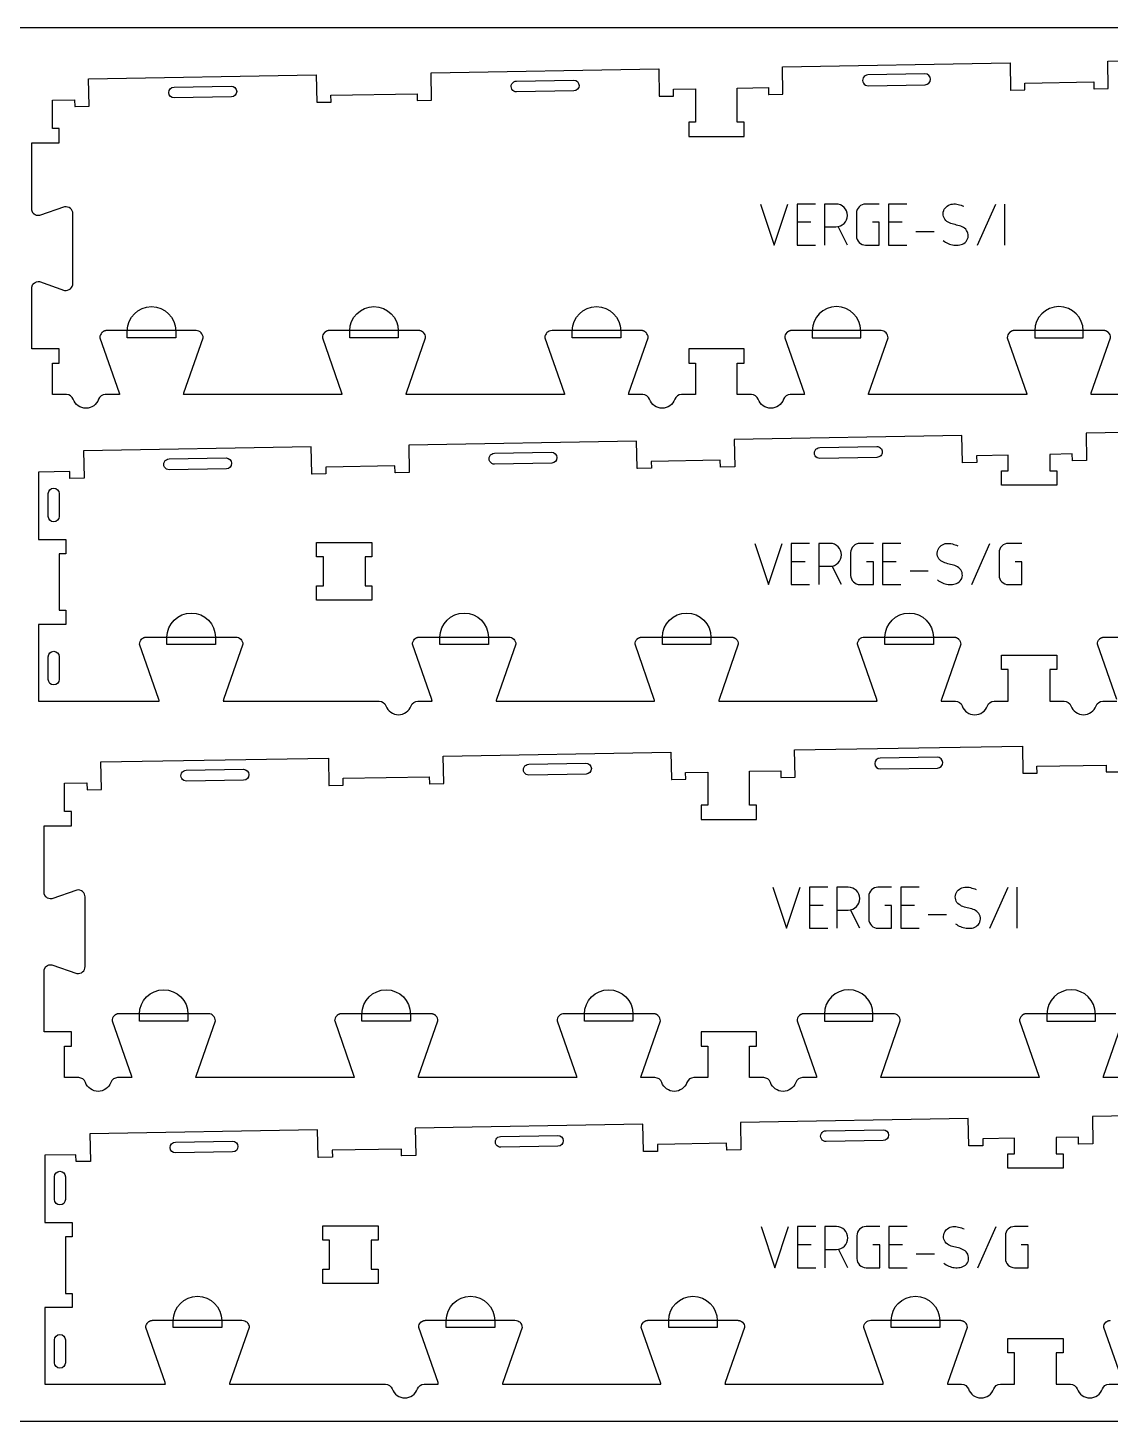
# Model space of a CAD drawing. Extents: x 0 to 4485, y 0 to 14364.
# Drawn here: x 1317 to 2265, y 7999 to 9219 of the extents above; entities that cross this region are included whole.
import ezdxf

# ---------------------------------------------------------------- set-up
doc = ezdxf.new("R2010")
doc.units = 0
for name, color, linetype in [('0_SHEET_SPRUCEPLY_2440X122', 1, 'CONTINUOUS'), ('1_ANYTOOL_1MMDEEP_LABELS_S', 2, 'CONTINUOUS'), ('3_ANYTOOL_CUTTHROUGH_INSID', 4, 'CONTINUOUS'), ('4_ANYTOOL_CUTTHROUGH_OUTSI', 5, 'CONTINUOUS'), ('5_ANYTOOL_HALF_MILL_9MM_IN', 3, 'CONTINUOUS')]:
    doc.layers.add(name, color=color, linetype=linetype)

msp = doc.modelspace()

# ---------------------------------------------------------------- linework, layer by layer
at = {"layer": '0_SHEET_SPRUCEPLY_2440X122'}
msp.add_lwpolyline([(371.7, 9218.9), (371.7, 7998.9), (2811.7, 7998.9), (2811.7, 9218.9)], close=True, dxfattribs=at)
at = {"layer": '1_ANYTOOL_1MMDEEP_LABELS_S', "color": 2}
for points in [[(1959.2, 9064.7), (1971.2, 9028.7), (1983.2, 9064.7)], [(2007.2, 9064.7), (1991.2, 9064.7), (1991.2, 9028.7), (2007.2, 9028.7)], [(2087.2, 9064.7), (2071.2, 9064.7), (2071.2, 9028.7), (2087.2, 9028.7)], [(2149.2, 9028.7), (2165.2, 9064.7)], [(2173.2, 9028.7), (2173.2, 9064.7)], [(2003.2, 9048.7), (1991.2, 9048.7)], [(2035.2, 9028.7), (2027.2, 9044.9)], [(2083.2, 9048.7), (2071.2, 9048.7)], [(2095.2, 9040.7), (2111.2, 9040.7)], [(1954.1, 8767.5), (1966.1, 8731.5), (1978.1, 8767.5)], [(2002.1, 8767.5), (1986.1, 8767.5), (1986.1, 8731.5), (2002.1, 8731.5)], [(2082.1, 8767.5), (2066.1, 8767.5), (2066.1, 8731.5), (2082.1, 8731.5)], [(2144.1, 8731.5), (2160.1, 8767.5)], [(1998.1, 8751.5), (1986.1, 8751.5)], [(2030.1, 8731.5), (2022, 8747.7)], [(2078.1, 8751.5), (2066.1, 8751.5)], [(2090.1, 8743.5), (2106.1, 8743.5)], [(1970, 8466.5), (1982, 8430.5), (1994, 8466.5)], [(2018, 8466.5), (2002, 8466.5), (2002, 8430.5), (2018, 8430.5)], [(2098, 8466.5), (2082, 8466.5), (2082, 8430.5), (2098, 8430.5)], [(2160, 8430.5), (2176, 8466.5)], [(2184, 8430.5), (2184, 8466.5)], [(2014, 8450.5), (2002, 8450.5)], [(2046, 8430.5), (2037.9, 8446.7)], [(2094, 8450.5), (2082, 8450.5)], [(2106, 8442.5), (2122, 8442.5)], [(1959.6, 8169.3), (1971.6, 8133.3), (1983.6, 8169.3)], [(2007.6, 8169.3), (1991.6, 8169.3), (1991.6, 8133.3), (2007.6, 8133.3)], [(2087.6, 8169.3), (2071.6, 8169.3), (2071.6, 8133.3), (2087.6, 8133.3)], [(2149.6, 8133.3), (2165.6, 8169.3)], [(2003.6, 8153.3), (1991.6, 8153.3)], [(2083.6, 8153.3), (2071.6, 8153.3)], [(2035.6, 8133.3), (2027.5, 8149.4)], [(2095.6, 8145.3), (2111.6, 8145.3)]]:
    msp.add_lwpolyline(points, dxfattribs=at)
for points in [[(2015.2, 9044.7), (2025.2, 9044.7, 1), (2025.2, 9064.7), (2015.2, 9064.7), (2015.2, 9028.7)], [(2063.2, 9064.7), (2051.2, 9064.7, 0.414214), (2043.2, 9056.7), (2043.2, 9036.7, 0.414214), (2051.2, 9028.7), (2063.2, 9028.7), (2063.2, 9048.7), (2057.2, 9048.7)], [(2119.2, 9032.7, 0.136555), (2128.5, 9028.8, 0.071716), (2133.7, 9028.9, 0.133522), (2138.3, 9031, 0.344001), (2140.3, 9040.5, 0.153745), (2136.9, 9044.2, 0.071568), (2132.1, 9046, -0.00912), (2127, 9047.3, -0.090615), (2122.4, 9049.5, -0.340346), (2119.6, 9058.9, -0.284273), (2127.3, 9064.7, -0.092596), (2132.3, 9064.3, -0.017533), (2137.2, 9062.7)], [(2010.1, 8747.5), (2020.1, 8747.5, 1), (2020.1, 8767.5), (2010.1, 8767.5), (2010.1, 8731.5)], [(2058.1, 8767.5), (2046.1, 8767.5, 0.414214), (2038.1, 8759.5), (2038.1, 8739.5, 0.414214), (2046.1, 8731.5), (2058.1, 8731.5), (2058.1, 8751.5), (2052.1, 8751.5)], [(2114.1, 8735.5, 0.136555), (2123.4, 8731.6, 0.071716), (2128.5, 8731.7, 0.133522), (2133.1, 8733.8, 0.344001), (2135.2, 8743.2, 0.153745), (2131.7, 8746.9, 0.071568), (2127, 8748.8, -0.00912), (2121.8, 8750.1, -0.090615), (2117.2, 8752.2, -0.340346), (2114.4, 8761.6, -0.284273), (2122.1, 8767.5, -0.092596), (2127.2, 8767, -0.017533), (2132.1, 8765.5)], [(2188.1, 8767.5), (2176.1, 8767.5, 0.414214), (2168.1, 8759.5), (2168.1, 8739.5, 0.414214), (2176.1, 8731.5), (2188.1, 8731.5), (2188.1, 8751.5), (2182.1, 8751.5)], [(2026, 8446.5), (2036, 8446.5, 1), (2036, 8466.5), (2026, 8466.5), (2026, 8430.5)], [(2074, 8466.5), (2062, 8466.5, 0.414214), (2054, 8458.5), (2054, 8438.5, 0.414214), (2062, 8430.5), (2074, 8430.5), (2074, 8450.5), (2068, 8450.5)], [(2130, 8434.5, 0.136555), (2139.3, 8430.6, 0.071716), (2144.4, 8430.7, 0.133522), (2149, 8432.8, 0.344001), (2151.1, 8442.3, 0.153745), (2147.6, 8446, 0.071568), (2142.9, 8447.8, -0.00912), (2137.7, 8449.1, -0.090615), (2133.1, 8451.3, -0.340346), (2130.3, 8460.6, -0.284273), (2138, 8466.5, -0.092596), (2143.1, 8466.1, -0.017533), (2148, 8464.5)], [(2015.6, 8149.3), (2025.6, 8149.3, 1), (2025.6, 8169.3), (2015.6, 8169.3), (2015.6, 8133.3)], [(2063.6, 8169.3), (2051.6, 8169.3, 0.414214), (2043.6, 8161.3), (2043.6, 8141.3, 0.414214), (2051.6, 8133.3), (2063.6, 8133.3), (2063.6, 8153.3), (2057.6, 8153.3)], [(2119.6, 8137.3, 0.136555), (2128.9, 8133.4, 0.071716), (2134, 8133.5, 0.133522), (2138.6, 8135.6, 0.344001), (2140.7, 8145, 0.153745), (2137.2, 8148.7, 0.071568), (2132.5, 8150.6, -0.00912), (2127.3, 8151.9, -0.090615), (2122.8, 8154, -0.340346), (2120, 8163.4, -0.284273), (2127.7, 8169.3, -0.092596), (2132.7, 8168.8, -0.017533), (2137.6, 8167.3)], [(2193.6, 8169.3), (2181.6, 8169.3, 0.414214), (2173.6, 8161.3), (2173.6, 8141.3, 0.414214), (2181.6, 8133.3), (2193.6, 8133.3), (2193.6, 8153.3), (2187.6, 8153.3)]]:
    msp.add_lwpolyline(points, format="xyb", dxfattribs=at)
at = {"layer": '3_ANYTOOL_CUTTHROUGH_INSID'}
for points in [[(2053.2, 9177.7, 1), (2053.4, 9168.2), (2103.3, 9169.1, 1), (2103.2, 9178.6)], [(1445.4, 9167.1), (1495.4, 9167.9, -1), (1495.6, 9158.4), (1445.6, 9157.6, -1)], [(1745.4, 9172.3), (1795.4, 9173.2, -1), (1795.5, 9163.7), (1745.5, 9162.8, -1)], [(1726, 8846.4), (1776, 8847.3, -1), (1776.2, 8837.8), (1726.2, 8836.9, -1)], [(2011, 8851.4), (2061, 8852.3, -0.414214), (2065.8, 8847.6, -0.414214), (2061.1, 8842.8), (2011.1, 8841.9, -1)], [(1441, 8841.5), (1491, 8842.3, -1), (1491.2, 8832.8), (1441.2, 8832, -1)], [(1335.2, 8791.2), (1335.2, 8811.2, -1), (1344.7, 8811.2), (1344.7, 8791.2, -1)], [(1335.2, 8668.3, -1), (1344.7, 8668.3), (1344.7, 8648.3, -1), (1335.2, 8648.3)], [(2063.9, 8579.5, 1), (2064.1, 8570), (2114.1, 8570.8, 1), (2113.9, 8580.3)], [(1456.1, 8568.9), (1506.1, 8569.7, -1), (1506.3, 8560.2), (1456.3, 8559.4, -1)], [(1756.1, 8574.1), (1806.1, 8575, -1), (1806.3, 8565.5), (1756.3, 8564.6, -1)], [(1731.5, 8248.2), (1781.5, 8249.1, -1), (1781.7, 8239.6), (1731.7, 8238.7, -1)], [(2016.5, 8253.2), (2066.5, 8254.1, -1), (2066.6, 8244.6), (2016.6, 8243.7, -1)], [(1446.6, 8243.2), (1496.6, 8244.1, -1), (1496.7, 8234.6), (1446.7, 8233.8, -1)], [(1340.7, 8193), (1340.7, 8213, -1), (1350.2, 8213), (1350.2, 8193, -1)], [(1340.7, 8070, -1), (1350.2, 8070), (1350.2, 8050, -1), (1340.7, 8050)]]:
    msp.add_lwpolyline(points, format="xyb", close=True, dxfattribs=at)
for points in [[(1576.2, 8755.8), (1570.2, 8755.8), (1570.2, 8768.3), (1618.7, 8768.3), (1618.7, 8755.8), (1612.7, 8755.8), (1612.7, 8730.3), (1618.7, 8730.3), (1618.7, 8717.8), (1570.2, 8717.8), (1570.2, 8730.3), (1576.2, 8730.3)], [(1581.7, 8157.5), (1575.7, 8157.5), (1575.7, 8170), (1624.2, 8170), (1624.2, 8157.5), (1618.2, 8157.5), (1618.2, 8132), (1624.2, 8132), (1624.2, 8119.5), (1575.7, 8119.5), (1575.7, 8132), (1581.7, 8132)]]:
    msp.add_lwpolyline(points, close=True, dxfattribs=at)
at = {"layer": '4_ANYTOOL_CUTTHROUGH_OUTSI'}
for points in [[(2265.8, 8947.6, 0.198912), (2264, 8952.1), (2263.9, 8952.2), (2263.8, 8952.3), (2263.6, 8952.4), (2263.5, 8952.5), (2263.4, 8952.6), (2263.3, 8952.7), (2263.2, 8952.7), (2263, 8952.8), (2262.9, 8952.9), (2262.8, 8953), (2262.6, 8953.1), (2262.5, 8953.2), (2262.4, 8953.2), (2262.2, 8953.3), (2262.1, 8953.4), (2262, 8953.4), (2261.8, 8953.5), (2261.7, 8953.5), (2261.5, 8953.6), (2261.4, 8953.6), (2261.2, 8953.7), (2261.1, 8953.7), (2260.9, 8953.7), (2260.8, 8953.8), (2260.6, 8953.8), (2260.5, 8953.8), (2260.3, 8953.8), (2260.2, 8953.9), (2260, 8953.9), (2259.9, 8953.9), (2259.7, 8953.9), (2259.6, 8953.9), (2181.6, 8953.9), (2181.4, 8953.9), (2181.3, 8953.9), (2181.1, 8953.9), (2181, 8953.9), (2180.8, 8953.8), (2180.7, 8953.8), (2180.5, 8953.8), (2180.4, 8953.8), (2180.2, 8953.7), (2180.1, 8953.7), (2179.9, 8953.7), (2179.8, 8953.6), (2179.6, 8953.6), (2179.5, 8953.5), (2179.3, 8953.5), (2179.2, 8953.4), (2179, 8953.4), (2178.9, 8953.3), (2178.7, 8953.2), (2178.6, 8953.2), (2178.5, 8953.1), (2178.3, 8953), (2178.2, 8952.9), (2178.1, 8952.8), (2177.9, 8952.7), (2177.8, 8952.7), (2177.7, 8952.6), (2177.6, 8952.5), (2177.5, 8952.4), (2177.4, 8952.3), (2177.2, 8952.2), (2177.1, 8952.1, 0.198912), (2175.3, 8947.6), (2175.3, 8947.6), (2175.3, 8947.6), (2192.2, 8899.3), (2192.2, 8899.3, -0.061485), (2192.5, 8897.9), (2053.8, 8897.9, -0.061485), (2054, 8899.3), (2070.9, 8947.6), (2070.9, 8947.6), (2070.9, 8947.6), (2070.9, 8947.6, 0.414214), (2064.7, 8953.9), (1986.7, 8953.9), (1986.5, 8953.9), (1986.4, 8953.9), (1986.2, 8953.9), (1986.1, 8953.9), (1985.9, 8953.8), (1985.8, 8953.8), (1985.6, 8953.8), (1985.5, 8953.8), (1985.3, 8953.7), (1985.2, 8953.7), (1985, 8953.7), (1984.9, 8953.6), (1984.7, 8953.6), (1984.6, 8953.5), (1984.4, 8953.5), (1984.3, 8953.4), (1984.1, 8953.4), (1984, 8953.3), (1983.8, 8953.2), (1983.7, 8953.2), (1983.6, 8953.1), (1983.4, 8953), (1983.3, 8952.9), (1983.2, 8952.8), (1983, 8952.7), (1982.9, 8952.7), (1982.8, 8952.6), (1982.7, 8952.5), (1982.6, 8952.4), (1982.5, 8952.3), (1982.3, 8952.2), (1982.2, 8952.1, 0.198912), (1980.4, 8947.6), (1980.4, 8947.6), (1980.4, 8947.6), (1997.3, 8899.3), (1997.3, 8899.3, -0.061485), (1997.6, 8897.9), (1985.2, 8897.9, 0.317837), (1979.3, 8893.7, -0.317837), (1968.2, 8885.9, -0.317837), (1957.1, 8893.7, 0.317837), (1951.2, 8897.9), (1938.8, 8897.9), (1938.8, 8925.4), (1944.8, 8925.4), (1944.8, 8925.6), (1944.8, 8937.6), (1944.8, 8937.9), (1896.3, 8937.9), (1896.3, 8937.6), (1896.3, 8925.6), (1896.3, 8925.4), (1902.3, 8925.4), (1902.3, 8897.9), (1889.9, 8897.9), (1889.9, 8897.9, 0.317837), (1884, 8893.7, -0.707107), (1861.9, 8893.7, 0.317837), (1856, 8897.9), (1843.6, 8897.9, -0.061485), (1843.8, 8899.3), (1860.7, 8947.6), (1860.7, 8947.6), (1860.7, 8947.6), (1860.7, 8947.6, 0.198912), (1858.9, 8952.1), (1858.8, 8952.2), (1858.7, 8952.3), (1858.5, 8952.4), (1858.4, 8952.5), (1858.3, 8952.6), (1858.2, 8952.7), (1858.1, 8952.7), (1857.9, 8952.8), (1857.8, 8952.9), (1857.7, 8953), (1857.5, 8953.1), (1857.4, 8953.2), (1857.3, 8953.2), (1857.1, 8953.3), (1857, 8953.4), (1856.9, 8953.4), (1856.7, 8953.5), (1856.6, 8953.5), (1856.4, 8953.6), (1856.3, 8953.6), (1856.1, 8953.7), (1856, 8953.7), (1855.8, 8953.7), (1855.7, 8953.8), (1855.5, 8953.8), (1855.4, 8953.8), (1855.2, 8953.8), (1855.1, 8953.9), (1854.9, 8953.9), (1854.8, 8953.9), (1854.6, 8953.9), (1854.5, 8953.9), (1776.5, 8953.9, 0.414214), (1770.2, 8947.6), (1770.2, 8947.6), (1770.2, 8947.6), (1787.1, 8899.3), (1787.1, 8899.3, -0.061485), (1787.4, 8897.9), (1648.7, 8897.9, -0.061485), (1648.9, 8899.3), (1665.8, 8947.6), (1665.8, 8947.6), (1665.8, 8947.6), (1665.8, 8947.6, 0.198912), (1664, 8952.1), (1663.9, 8952.2), (1663.8, 8952.3), (1663.6, 8952.4), (1663.5, 8952.5), (1663.4, 8952.6), (1663.3, 8952.7), (1663.2, 8952.7), (1663, 8952.8), (1662.9, 8952.9), (1662.8, 8953), (1662.6, 8953.1), (1662.5, 8953.2), (1662.4, 8953.2), (1662.2, 8953.3), (1662.1, 8953.4), (1662, 8953.4), (1661.8, 8953.5), (1661.7, 8953.5), (1661.5, 8953.6), (1661.4, 8953.6), (1661.2, 8953.7), (1661.1, 8953.7), (1660.9, 8953.7), (1660.8, 8953.8), (1660.6, 8953.8), (1660.5, 8953.8), (1660.3, 8953.8), (1660.2, 8953.9), (1660, 8953.9), (1659.9, 8953.9), (1659.7, 8953.9), (1659.6, 8953.9), (1581.6, 8953.9), (1581.4, 8953.9), (1581.3, 8953.9), (1581.1, 8953.9), (1581, 8953.9), (1580.8, 8953.8), (1580.7, 8953.8), (1580.5, 8953.8), (1580.4, 8953.8), (1580.2, 8953.7), (1580.1, 8953.7), (1579.9, 8953.7), (1579.8, 8953.6), (1579.6, 8953.6), (1579.5, 8953.5), (1579.3, 8953.5), (1579.2, 8953.4), (1579, 8953.4), (1578.9, 8953.3), (1578.7, 8953.2), (1578.6, 8953.2), (1578.5, 8953.1), (1578.3, 8953), (1578.2, 8952.9), (1578.1, 8952.8), (1577.9, 8952.7), (1577.8, 8952.7), (1577.7, 8952.6), (1577.6, 8952.5), (1577.5, 8952.4), (1577.4, 8952.3), (1577.2, 8952.2), (1577.1, 8952.1, 0.198912), (1575.3, 8947.6), (1575.3, 8947.6), (1575.3, 8947.6), (1592.2, 8899.3), (1592.2, 8899.3, -0.061485), (1592.5, 8897.9), (1453.8, 8897.9, -0.061485), (1454, 8899.3), (1470.9, 8947.6), (1470.9, 8947.6), (1470.9, 8947.6), (1470.9, 8947.6, 0.414214), (1464.7, 8953.9), (1386.7, 8953.9), (1386.5, 8953.9), (1386.4, 8953.9), (1386.2, 8953.9), (1386.1, 8953.9), (1385.9, 8953.8), (1385.8, 8953.8), (1385.6, 8953.8), (1385.5, 8953.8), (1385.3, 8953.7), (1385.2, 8953.7), (1385, 8953.7), (1384.9, 8953.6), (1384.7, 8953.6), (1384.6, 8953.5), (1384.4, 8953.5), (1384.3, 8953.4), (1384.1, 8953.4), (1384, 8953.3), (1383.8, 8953.2), (1383.7, 8953.2), (1383.6, 8953.1), (1383.4, 8953), (1383.3, 8952.9), (1383.2, 8952.8), (1383, 8952.7), (1382.9, 8952.7), (1382.8, 8952.6), (1382.7, 8952.5), (1382.6, 8952.4), (1382.5, 8952.3), (1382.3, 8952.2), (1382.2, 8952.1, 0.198912), (1380.4, 8947.6), (1380.4, 8947.6), (1380.4, 8947.6), (1397.3, 8899.3), (1397.3, 8899.3, -0.061485), (1397.6, 8897.9), (1385.2, 8897.9, 0.317837), (1379.3, 8893.7, -0.707107), (1357.1, 8893.7, 0.317837), (1351.2, 8897.9), (1338.8, 8897.9), (1338.8, 8925.4), (1344.8, 8925.4), (1344.8, 8925.6), (1344.8, 8937.6), (1344.8, 8937.9), (1320.8, 8937.9), (1320.8, 8991.1), (1320.8, 8991.1), (1320.8, 8991.2), (1320.8, 8991.4), (1320.8, 8991.5), (1320.8, 8991.7), (1320.9, 8991.8), (1320.9, 8992), (1320.9, 8992.1), (1320.9, 8992.3), (1321, 8992.4), (1321, 8992.6), (1321.1, 8992.7), (1321.1, 8992.9), (1321.2, 8993), (1321.2, 8993.2), (1321.3, 8993.3), (1321.3, 8993.5), (1321.4, 8993.6), (1321.5, 8993.8), (1321.6, 8993.9), (1321.6, 8994), (1321.7, 8994.2), (1321.8, 8994.3), (1321.9, 8994.4), (1322, 8994.6), (1322.1, 8994.7), (1322.2, 8994.8), (1322.3, 8994.9), (1322.4, 8995), (1322.5, 8995.1), (1322.6, 8995.2), (1322.7, 8995.3), (1322.8, 8995.4, -0.219504), (1327.5, 8996.7), (1349.5, 8989.1), (1349.5, 8989.1), (1349.5, 8989.1), (1349.5, 8989.1, 0.220464), (1354.6, 8990.5, 0.220464), (1356.8, 8995.2), (1356.8, 9056.1, 0.220464), (1354.6, 9060.8, 0.220464), (1349.5, 9062.2), (1349.5, 9062.2), (1349.5, 9062.2), (1327.5, 9054.6), (1327.5, 9054.6, -0.219504), (1322.8, 9055.8), (1322.7, 9055.9), (1322.6, 9056), (1322.5, 9056.1), (1322.4, 9056.3), (1322.3, 9056.4), (1322.2, 9056.5), (1322.1, 9056.6), (1322, 9056.7), (1321.9, 9056.9), (1321.8, 9057), (1321.7, 9057.1), (1321.6, 9057.3), (1321.6, 9057.4), (1321.5, 9057.5), (1321.4, 9057.7), (1321.3, 9057.8), (1321.3, 9058), (1321.2, 9058.1), (1321.2, 9058.2), (1321.1, 9058.4), (1321.1, 9058.5), (1321, 9058.7), (1321, 9058.9), (1320.9, 9059), (1320.9, 9059.2), (1320.9, 9059.3), (1320.9, 9059.5), (1320.8, 9059.6), (1320.8, 9059.8), (1320.8, 9059.9), (1320.8, 9060.1), (1320.8, 9060.2), (1320.8, 9118.4), (1344.8, 9118.4), (1344.8, 9118.6), (1344.8, 9130.6), (1344.8, 9130.9), (1338.8, 9130.9), (1338.8, 9155.7), (1358.3, 9156), (1358.5, 9150), (1358.7, 9150.1), (1370.7, 9150.3), (1370.9, 9150.3), (1370.9, 9150.5), (1370.5, 9174.3), (1570, 9177.7), (1570.4, 9153.7), (1570.7, 9153.8), (1582.7, 9154), (1582.9, 9154), (1582.9, 9154.2), (1582.8, 9160), (1658.3, 9161.3), (1658.4, 9155.5), (1658.4, 9155.3), (1670.7, 9155.5), (1670.9, 9155.5), (1670.9, 9155.8), (1670.5, 9179.5), (1870, 9183), (1870.4, 9159.2), (1870.4, 9159), (1882.6, 9159.2), (1882.9, 9159.2), (1882.9, 9159.5), (1882.8, 9165.2), (1902.3, 9165.5), (1902.3, 9136.4), (1896.3, 9136.4), (1896.3, 9123.9), (1944.8, 9123.9), (1944.8, 9136.4), (1938.8, 9136.4), (1938.8, 9166.2), (1966.1, 9166.7), (1966.1, 9166.7), (1966.2, 9160.9), (1966.2, 9160.7), (1966.5, 9160.7), (1978.5, 9160.9), (1978.7, 9160.9), (1978.7, 9161.1), (1978.3, 9184.9), (2177.8, 9188.4), (2178.2, 9164.6), (2178.2, 9164.4), (2178.4, 9164.4), (2190.4, 9164.6), (2190.7, 9164.6), (2190.7, 9164.8), (2190.6, 9170.6), (2251.1, 9171.6), (2251.2, 9165.6), (2251.4, 9165.6), (2263.4, 9165.8), (2263.7, 9165.8), (2263.7, 9166.1), (2263.3, 9189.8), (2462.7, 9193.3)], [(2387.4, 8897.9), (2248.7, 8897.9, -0.061485), (2248.9, 8899.3), (2265.8, 8947.6)], [(2443.8, 8867.5), (2244.4, 8864), (2244.8, 8840.2), (2244.8, 8840), (2244.5, 8840), (2232.5, 8839.8), (2232.3, 8839.8), (2232.3, 8840), (2232.2, 8845.8), (2212.7, 8845.4), (2212.7, 8831.1), (2218.7, 8831.1), (2218.7, 8830.8), (2218.7, 8818.8), (2218.7, 8818.6), (2170.2, 8818.6), (2170.2, 8818.8), (2170.2, 8830.8), (2170.2, 8831.1), (2176.2, 8831.1), (2176.2, 8844.8), (2148.4, 8844.3), (2148.5, 8838.3), (2148.2, 8838.3), (2136.2, 8838.1), (2136, 8838.1), (2136, 8838.3), (2135.5, 8862.1), (1936.1, 8858.6), (1936.5, 8834.6), (1924.2, 8834.4), (1924, 8834.4), (1923.9, 8840.4), (1863.4, 8839.3), (1863.5, 8833.3), (1863.3, 8833.3), (1851.3, 8833.1), (1851, 8833.1), (1851, 8833.4), (1850.6, 8857.1), (1651.1, 8853.6), (1651.5, 8829.9), (1651.5, 8829.6), (1651.3, 8829.6), (1639.3, 8829.4), (1639, 8829.4), (1639, 8829.7), (1638.9, 8835.4), (1578.4, 8834.4), (1578.5, 8828.4), (1578.3, 8828.3), (1566.3, 8828.1), (1566, 8828.1), (1566, 8828.4), (1565.6, 8852.1), (1366.2, 8848.7), (1366.6, 8824.9), (1366.6, 8824.7), (1354.1, 8824.4), (1354, 8830.4), (1326.7, 8830), (1326.7, 8771), (1350.7, 8771), (1350.7, 8758.7), (1350.7, 8758.5), (1344.7, 8758.5), (1344.7, 8709), (1350.7, 8709), (1350.7, 8696.5), (1326.7, 8696.5), (1326.7, 8629.5), (1432.3, 8629.5), (1432.3, 8629.5, 0.061485), (1432.1, 8630.9), (1415.2, 8679.2), (1415.2, 8679.2), (1415.2, 8679.3), (1415.2, 8679.3, -0.198912), (1417, 8683.7), (1417.1, 8683.8), (1417.2, 8683.9), (1417.3, 8684), (1417.4, 8684.1), (1417.6, 8684.2), (1417.7, 8684.3), (1417.8, 8684.4), (1417.9, 8684.4), (1418.1, 8684.5), (1418.2, 8684.6), (1418.3, 8684.7), (1418.5, 8684.8), (1418.6, 8684.8), (1418.7, 8684.9), (1418.9, 8685), (1419, 8685), (1419.2, 8685.1), (1419.3, 8685.1), (1419.5, 8685.2), (1419.6, 8685.2), (1419.8, 8685.3), (1419.9, 8685.3), (1420.1, 8685.4), (1420.2, 8685.4), (1420.4, 8685.4), (1420.5, 8685.4), (1420.7, 8685.5), (1420.8, 8685.5), (1421, 8685.5), (1421.1, 8685.5), (1421.3, 8685.5), (1421.4, 8685.5), (1499.4, 8685.5, -0.414214), (1505.7, 8679.3), (1505.7, 8679.2), (1505.6, 8679.2), (1488.8, 8630.9), (1488.8, 8630.9, 0.061485), (1488.5, 8629.5), (1625.1, 8629.5, -0.317837), (1631, 8625.3, 0.317837), (1642, 8617.5, 0.317837), (1653.1, 8625.3, -0.317837), (1659, 8629.5), (1671.4, 8629.5, 0.061485), (1671.2, 8630.9), (1654.3, 8679.2), (1654.3, 8679.2), (1654.3, 8679.3), (1654.3, 8679.3, -0.198912), (1656.1, 8683.7), (1656.2, 8683.8), (1656.3, 8683.9), (1656.4, 8684), (1656.5, 8684.1), (1656.7, 8684.2), (1656.8, 8684.3), (1656.9, 8684.4), (1657, 8684.4), (1657.2, 8684.5), (1657.3, 8684.6), (1657.4, 8684.7), (1657.6, 8684.8), (1657.7, 8684.8), (1657.8, 8684.9), (1658, 8685), (1658.1, 8685), (1658.3, 8685.1), (1658.4, 8685.1), (1658.6, 8685.2), (1658.7, 8685.2), (1658.9, 8685.3), (1659, 8685.3), (1659.2, 8685.4), (1659.3, 8685.4), (1659.5, 8685.4), (1659.6, 8685.4), (1659.8, 8685.5), (1659.9, 8685.5), (1660.1, 8685.5), (1660.2, 8685.5), (1660.4, 8685.5), (1660.5, 8685.5), (1738.5, 8685.5, -0.414214), (1744.8, 8679.3), (1744.8, 8679.2), (1744.7, 8679.2), (1727.9, 8630.9), (1727.9, 8630.9, 0.061485), (1727.6, 8629.5), (1866.3, 8629.5, 0.061485), (1866.1, 8630.9), (1849.2, 8679.2), (1849.2, 8679.2), (1849.2, 8679.3), (1849.2, 8679.3, -0.198912), (1851, 8683.7), (1851.1, 8683.8), (1851.2, 8683.9), (1851.3, 8684), (1851.4, 8684.1), (1851.6, 8684.2), (1851.7, 8684.3), (1851.8, 8684.4), (1851.9, 8684.4), (1852.1, 8684.5), (1852.2, 8684.6), (1852.3, 8684.7), (1852.5, 8684.8), (1852.6, 8684.8), (1852.7, 8684.9), (1852.9, 8685), (1853, 8685), (1853.2, 8685.1), (1853.3, 8685.1), (1853.5, 8685.2), (1853.6, 8685.2), (1853.8, 8685.3), (1853.9, 8685.3), (1854.1, 8685.4), (1854.2, 8685.4), (1854.4, 8685.4), (1854.5, 8685.4), (1854.7, 8685.5), (1854.8, 8685.5), (1855, 8685.5), (1855.1, 8685.5), (1855.3, 8685.5), (1855.4, 8685.5), (1933.4, 8685.5), (1933.6, 8685.5), (1933.7, 8685.5), (1933.9, 8685.5), (1934, 8685.5), (1934.2, 8685.5), (1934.3, 8685.4), (1934.5, 8685.4), (1934.6, 8685.4), (1934.8, 8685.4), (1934.9, 8685.3), (1935.1, 8685.3), (1935.2, 8685.2), (1935.4, 8685.2), (1935.5, 8685.1), (1935.7, 8685.1), (1935.8, 8685), (1935.9, 8685), (1936.1, 8684.9), (1936.2, 8684.8), (1936.4, 8684.8), (1936.5, 8684.7), (1936.6, 8684.6), (1936.8, 8684.5), (1936.9, 8684.4), (1937, 8684.4), (1937.1, 8684.3), (1937.3, 8684.2), (1937.4, 8684.1), (1937.5, 8684), (1937.6, 8683.9), (1937.7, 8683.8), (1937.8, 8683.7, -0.198912), (1939.7, 8679.3), (1939.7, 8679.2), (1939.6, 8679.2), (1922.8, 8630.9), (1922.8, 8630.9, 0.061485), (1922.5, 8629.5), (2061.2, 8629.5, 0.061485), (2061, 8630.9), (2044.1, 8679.2), (2044.1, 8679.2), (2044.1, 8679.3), (2044.1, 8679.3, -0.414214), (2050.3, 8685.5), (2128.3, 8685.5), (2128.5, 8685.5), (2128.6, 8685.5), (2128.8, 8685.5), (2128.9, 8685.5), (2129.1, 8685.5), (2129.2, 8685.4), (2129.4, 8685.4), (2129.5, 8685.4), (2129.7, 8685.4), (2129.8, 8685.3), (2130, 8685.3), (2130.1, 8685.2), (2130.3, 8685.2), (2130.4, 8685.1), (2130.6, 8685.1), (2130.7, 8685), (2130.8, 8685), (2131, 8684.9), (2131.1, 8684.8), (2131.3, 8684.8), (2131.4, 8684.7), (2131.5, 8684.6), (2131.7, 8684.5), (2131.8, 8684.4), (2131.9, 8684.4), (2132, 8684.3), (2132.2, 8684.2), (2132.3, 8684.1), (2132.4, 8684), (2132.5, 8683.9), (2132.6, 8683.8), (2132.7, 8683.7, -0.198912), (2134.6, 8679.3), (2134.6, 8679.2), (2134.5, 8679.2), (2117.7, 8630.9), (2117.7, 8630.9, 0.061485), (2117.4, 8629.5), (2129.8, 8629.5, -0.317837), (2135.7, 8625.3, 0.707107), (2157.9, 8625.3, -0.317837), (2163.8, 8629.5), (2176.2, 8629.5), (2176.2, 8657), (2170.2, 8657), (2170.2, 8669.5), (2218.7, 8669.5), (2218.7, 8669.3), (2218.7, 8657.3), (2218.7, 8657), (2212.7, 8657), (2212.7, 8629.5), (2225.1, 8629.5), (2225.1, 8629.5, -0.317837), (2231, 8625.3, 0.707107), (2253.1, 8625.3, -0.317837), (2259, 8629.5), (2271.4, 8629.5, 0.061485)], [(2271.2, 8630.9), (2254.3, 8679.2), (2254.3, 8679.2), (2254.3, 8679.3), (2254.3, 8679.3, -0.198912), (2256.1, 8683.7), (2256.2, 8683.8), (2256.3, 8683.9), (2256.4, 8684), (2256.5, 8684.1), (2256.7, 8684.2), (2256.8, 8684.3), (2256.9, 8684.4), (2257, 8684.4), (2257.2, 8684.5), (2257.3, 8684.6), (2257.4, 8684.7), (2257.6, 8684.8), (2257.7, 8684.8), (2257.8, 8684.9), (2258, 8685), (2258.1, 8685), (2258.3, 8685.1), (2258.4, 8685.1), (2258.6, 8685.2), (2258.7, 8685.2), (2258.9, 8685.3), (2259, 8685.3), (2259.2, 8685.4), (2259.3, 8685.4), (2259.5, 8685.4), (2259.6, 8685.4), (2259.8, 8685.5), (2259.9, 8685.5), (2260.1, 8685.5), (2260.2, 8685.5), (2260.4, 8685.5), (2260.5, 8685.5), (2338.5, 8685.5, -0.414214)], [(2270.3, 8355.7), (2192.3, 8355.7), (2192.1, 8355.7), (2192, 8355.7), (2191.8, 8355.7), (2191.7, 8355.7), (2191.5, 8355.6), (2191.4, 8355.6), (2191.2, 8355.6), (2191.1, 8355.6), (2190.9, 8355.5), (2190.8, 8355.5), (2190.6, 8355.5), (2190.5, 8355.4), (2190.3, 8355.4), (2190.2, 8355.3), (2190, 8355.3), (2189.9, 8355.2), (2189.8, 8355.1), (2189.6, 8355.1), (2189.5, 8355), (2189.3, 8354.9), (2189.2, 8354.9), (2189.1, 8354.8), (2188.9, 8354.7), (2188.8, 8354.6), (2188.7, 8354.5), (2188.6, 8354.4), (2188.4, 8354.4), (2188.3, 8354.3), (2188.2, 8354.2), (2188.1, 8354.1), (2188, 8354), (2187.9, 8353.9, 0.198912), (2186, 8349.4), (2186, 8349.4), (2186.1, 8349.4), (2203, 8301.1), (2203, 8301.1, -0.061485), (2203.2, 8299.7), (2064.5, 8299.7, -0.061485), (2064.7, 8301.1), (2081.6, 8349.4), (2081.6, 8349.4), (2081.6, 8349.4), (2081.6, 8349.4, 0.414214), (2075.4, 8355.7), (1997.4, 8355.7), (1997.2, 8355.7), (1997.1, 8355.7), (1996.9, 8355.7), (1996.8, 8355.7), (1996.6, 8355.6), (1996.5, 8355.6), (1996.3, 8355.6), (1996.2, 8355.6), (1996, 8355.5), (1995.9, 8355.5), (1995.7, 8355.5), (1995.6, 8355.4), (1995.4, 8355.4), (1995.3, 8355.3), (1995.1, 8355.3), (1995, 8355.2), (1994.9, 8355.1), (1994.7, 8355.1), (1994.6, 8355), (1994.4, 8354.9), (1994.3, 8354.9), (1994.2, 8354.8), (1994, 8354.7), (1993.9, 8354.6), (1993.8, 8354.5), (1993.7, 8354.4), (1993.5, 8354.4), (1993.4, 8354.3), (1993.3, 8354.2), (1993.2, 8354.1), (1993.1, 8354), (1993, 8353.9, 0.198912), (1991.1, 8349.4), (1991.1, 8349.4), (1991.2, 8349.4), (2008.1, 8301.1), (2008.1, 8301.1, -0.061485), (2008.3, 8299.7), (1995.9, 8299.7, 0.317837), (1990, 8295.5, -0.317837), (1978.9, 8287.7, -0.317837), (1967.8, 8295.5, 0.317837), (1961.9, 8299.7), (1949.5, 8299.7), (1949.5, 8327.2), (1955.5, 8327.2), (1955.5, 8327.4), (1955.5, 8339.4), (1955.5, 8339.7), (1907, 8339.7), (1907, 8339.4), (1907, 8327.4), (1907, 8327.2), (1913, 8327.2), (1913, 8299.7), (1900.6, 8299.7), (1900.6, 8299.7, 0.317837), (1894.7, 8295.5, -0.707107), (1872.6, 8295.5, 0.317837), (1866.7, 8299.7), (1854.3, 8299.7, -0.061485), (1854.5, 8301.1), (1871.4, 8349.4), (1871.4, 8349.4), (1871.4, 8349.4), (1871.4, 8349.4, 0.198912), (1869.6, 8353.9), (1869.5, 8354), (1869.4, 8354.1), (1869.3, 8354.2), (1869.2, 8354.3), (1869, 8354.4), (1868.9, 8354.4), (1868.8, 8354.5), (1868.7, 8354.6), (1868.5, 8354.7), (1868.4, 8354.8), (1868.3, 8354.9), (1868.1, 8354.9), (1868, 8355), (1867.9, 8355.1), (1867.7, 8355.1), (1867.6, 8355.2), (1867.4, 8355.3), (1867.3, 8355.3), (1867.1, 8355.4), (1867, 8355.4), (1866.8, 8355.5), (1866.7, 8355.5), (1866.5, 8355.5), (1866.4, 8355.6), (1866.2, 8355.6), (1866.1, 8355.6), (1865.9, 8355.6), (1865.8, 8355.7), (1865.6, 8355.7), (1865.5, 8355.7), (1865.3, 8355.7), (1865.2, 8355.7), (1787.2, 8355.7, 0.414214), (1780.9, 8349.4), (1780.9, 8349.4), (1781, 8349.4), (1797.9, 8301.1), (1797.9, 8301.1, -0.061485), (1798.1, 8299.7), (1659.4, 8299.7, -0.061485), (1659.6, 8301.1), (1676.5, 8349.4), (1676.5, 8349.4), (1676.5, 8349.4), (1676.5, 8349.4, 0.198912), (1674.7, 8353.9), (1674.6, 8354), (1674.5, 8354.1), (1674.4, 8354.2), (1674.3, 8354.3), (1674.1, 8354.4), (1674, 8354.4), (1673.9, 8354.5), (1673.8, 8354.6), (1673.6, 8354.7), (1673.5, 8354.8), (1673.4, 8354.9), (1673.2, 8354.9), (1673.1, 8355), (1673, 8355.1), (1672.8, 8355.1), (1672.7, 8355.2), (1672.5, 8355.3), (1672.4, 8355.3), (1672.2, 8355.4), (1672.1, 8355.4), (1671.9, 8355.5), (1671.8, 8355.5), (1671.6, 8355.5), (1671.5, 8355.6), (1671.3, 8355.6), (1671.2, 8355.6), (1671, 8355.6), (1670.9, 8355.7), (1670.7, 8355.7), (1670.6, 8355.7), (1670.4, 8355.7), (1670.3, 8355.7), (1592.3, 8355.7), (1592.1, 8355.7), (1592, 8355.7), (1591.8, 8355.7), (1591.7, 8355.7), (1591.5, 8355.6), (1591.4, 8355.6), (1591.2, 8355.6), (1591.1, 8355.6), (1590.9, 8355.5), (1590.8, 8355.5), (1590.6, 8355.5), (1590.5, 8355.4), (1590.3, 8355.4), (1590.2, 8355.3), (1590, 8355.3), (1589.9, 8355.2), (1589.8, 8355.1), (1589.6, 8355.1), (1589.5, 8355), (1589.3, 8354.9), (1589.2, 8354.9), (1589.1, 8354.8), (1588.9, 8354.7), (1588.8, 8354.6), (1588.7, 8354.5), (1588.6, 8354.4), (1588.4, 8354.4), (1588.3, 8354.3), (1588.2, 8354.2), (1588.1, 8354.1), (1588, 8354), (1587.9, 8353.9, 0.198912), (1586, 8349.4), (1586, 8349.4), (1586.1, 8349.4), (1603, 8301.1), (1603, 8301.1, -0.061485), (1603.2, 8299.7), (1464.5, 8299.7, -0.061485), (1464.7, 8301.1), (1481.6, 8349.4), (1481.6, 8349.4), (1481.6, 8349.4), (1481.6, 8349.4, 0.414214), (1475.4, 8355.7), (1397.4, 8355.7), (1397.2, 8355.7), (1397.1, 8355.7), (1396.9, 8355.7), (1396.8, 8355.7), (1396.6, 8355.6), (1396.5, 8355.6), (1396.3, 8355.6), (1396.2, 8355.6), (1396, 8355.5), (1395.9, 8355.5), (1395.7, 8355.5), (1395.6, 8355.4), (1395.4, 8355.4), (1395.3, 8355.3), (1395.1, 8355.3), (1395, 8355.2), (1394.9, 8355.1), (1394.7, 8355.1), (1394.6, 8355), (1394.4, 8354.9), (1394.3, 8354.9), (1394.2, 8354.8), (1394, 8354.7), (1393.9, 8354.6), (1393.8, 8354.5), (1393.7, 8354.4), (1393.5, 8354.4), (1393.4, 8354.3), (1393.3, 8354.2), (1393.2, 8354.1), (1393.1, 8354), (1393, 8353.9, 0.198912), (1391.1, 8349.4), (1391.1, 8349.4), (1391.2, 8349.4), (1408.1, 8301.1), (1408.1, 8301.1, -0.061485), (1408.3, 8299.7), (1395.9, 8299.7, 0.317837), (1390, 8295.5, -0.707107), (1367.8, 8295.5, 0.317837), (1361.9, 8299.7), (1349.5, 8299.7), (1349.5, 8327.2), (1355.5, 8327.2), (1355.5, 8339.7), (1331.5, 8339.7), (1331.5, 8392.9), (1331.5, 8392.9), (1331.5, 8393), (1331.5, 8393.2), (1331.6, 8393.3), (1331.6, 8393.5), (1331.6, 8393.6), (1331.6, 8393.8), (1331.6, 8393.9), (1331.7, 8394.1), (1331.7, 8394.2), (1331.7, 8394.4), (1331.8, 8394.5), (1331.8, 8394.7), (1331.9, 8394.8), (1331.9, 8395), (1332, 8395.1), (1332.1, 8395.3), (1332.1, 8395.4), (1332.2, 8395.6), (1332.3, 8395.7), (1332.4, 8395.8), (1332.5, 8396), (1332.5, 8396.1), (1332.6, 8396.2), (1332.7, 8396.4), (1332.8, 8396.5), (1332.9, 8396.6), (1333, 8396.7), (1333.1, 8396.8), (1333.2, 8396.9), (1333.3, 8397), (1333.5, 8397.1), (1333.6, 8397.2, -0.219504), (1338.2, 8398.5), (1360.2, 8390.9), (1360.2, 8390.9), (1360.3, 8390.9), (1360.3, 8390.9, 0.220464), (1365.3, 8392.3, 0.220464), (1367.5, 8397), (1367.5, 8457.9, 0.220464), (1365.3, 8462.6, 0.220464), (1360.3, 8464), (1360.2, 8464), (1360.2, 8464), (1338.2, 8456.3), (1338.2, 8456.3, -0.219504), (1333.6, 8457.6), (1333.5, 8457.7), (1333.3, 8457.8), (1333.2, 8457.9), (1333.1, 8458.1), (1333, 8458.2), (1332.9, 8458.3), (1332.8, 8458.4), (1332.7, 8458.5), (1332.6, 8458.6), (1332.5, 8458.8), (1332.5, 8458.9), (1332.4, 8459), (1332.3, 8459.2), (1332.2, 8459.3), (1332.1, 8459.5), (1332.1, 8459.6), (1332, 8459.7), (1331.9, 8459.9), (1331.9, 8460), (1331.8, 8460.2), (1331.8, 8460.3), (1331.7, 8460.5), (1331.7, 8460.6), (1331.7, 8460.8), (1331.6, 8460.9), (1331.6, 8461.1), (1331.6, 8461.3), (1331.6, 8461.4), (1331.6, 8461.6), (1331.5, 8461.7), (1331.5, 8461.9), (1331.5, 8462), (1331.5, 8520.2), (1355.5, 8520.2), (1355.5, 8520.4), (1355.5, 8532.4), (1355.5, 8532.7), (1349.5, 8532.7), (1349.5, 8557.5), (1369.1, 8557.8), (1369.2, 8551.8), (1369.4, 8551.8), (1381.4, 8552.1), (1381.7, 8552.1), (1381.7, 8552.3), (1381.3, 8576.1), (1580.7, 8579.5), (1581.1, 8555.5), (1581.4, 8555.5), (1593.4, 8555.8), (1593.6, 8555.8), (1593.6, 8556), (1593.5, 8561.8), (1669, 8563.1), (1669.1, 8557.3), (1669.1, 8557.1), (1669.4, 8557.1), (1681.4, 8557.3), (1681.6, 8557.3), (1681.6, 8557.5), (1681.2, 8581.3), (1880.7, 8584.8), (1881.1, 8561), (1881.1, 8560.8), (1881.4, 8560.8), (1893.4, 8561), (1893.6, 8561), (1893.6, 8561.2), (1893.5, 8567), (1913, 8567.3), (1913, 8538.2), (1907, 8538.2), (1907, 8525.7), (1955.5, 8525.7), (1955.5, 8538.2), (1949.5, 8538.2), (1949.5, 8568), (1976.8, 8568.4), (1976.8, 8568.4), (1976.9, 8562.7), (1977, 8562.5), (1977.2, 8562.5), (1989.2, 8562.7), (1989.4, 8562.7), (1989.4, 8562.9), (1989, 8586.7), (2188.5, 8590.1), (2188.9, 8566.4), (2188.9, 8566.2), (2189.2, 8566.2), (2201.2, 8566.4), (2201.4, 8566.4), (2201.3, 8572.4), (2261.8, 8573.4), (2261.9, 8567.4), (2274.4, 8567.6)], [(2398.1, 8299.7), (2259.4, 8299.7, -0.061485), (2259.6, 8301.1), (2276.5, 8349.4)], [(2449.4, 8269.3), (2249.9, 8265.8), (2250.3, 8242), (2250.3, 8241.8), (2238.1, 8241.6), (2237.8, 8241.6), (2237.7, 8247.6), (2218.2, 8247.2), (2218.2, 8232.9), (2224.2, 8232.9), (2224.2, 8232.6), (2224.2, 8220.6), (2224.2, 8220.4), (2175.7, 8220.4), (2175.7, 8220.6), (2175.7, 8232.6), (2175.7, 8232.9), (2181.7, 8232.9), (2181.7, 8246.6), (2153.9, 8246.1), (2154, 8240.1), (2153.7, 8240.1), (2141.7, 8239.9), (2141.5, 8239.9), (2141.5, 8240.1), (2141.1, 8263.9), (1941.6, 8260.4), (1942, 8236.4), (1929.8, 8236.2), (1929.5, 8236.2), (1929.4, 8242.2), (1868.9, 8241.1), (1869, 8235.1), (1868.8, 8235.1), (1856.8, 8234.9), (1856.5, 8234.9), (1856.5, 8235.2), (1856.1, 8258.9), (1656.6, 8255.4), (1657.1, 8231.7), (1657.1, 8231.4), (1656.8, 8231.4), (1644.8, 8231.2), (1644.6, 8231.2), (1644.6, 8231.5), (1644.5, 8237.2), (1584, 8236.1), (1584.1, 8230.1), (1583.8, 8230.1), (1571.8, 8229.9), (1571.6, 8229.9), (1571.6, 8230.2), (1571.2, 8253.9), (1371.7, 8250.4), (1372.1, 8226.7), (1372.1, 8226.4), (1359.6, 8226.2), (1359.5, 8232.2), (1332.2, 8231.8), (1332.2, 8172.8), (1356.2, 8172.8), (1356.2, 8160.3), (1350.2, 8160.3), (1350.2, 8110.8), (1356.2, 8110.8), (1356.2, 8098.3), (1332.2, 8098.3), (1332.2, 8031.3), (1437.8, 8031.3), (1437.8, 8031.3, 0.061485), (1437.6, 8032.7), (1420.7, 8081), (1420.7, 8081), (1420.7, 8081), (1420.7, 8081, -0.198912), (1422.5, 8085.5), (1422.6, 8085.6), (1422.7, 8085.7), (1422.9, 8085.8), (1423, 8085.9), (1423.1, 8086), (1423.2, 8086.1), (1423.3, 8086.1), (1423.5, 8086.2), (1423.6, 8086.3), (1423.7, 8086.4), (1423.9, 8086.5), (1424, 8086.6), (1424.1, 8086.6), (1424.3, 8086.7), (1424.4, 8086.8), (1424.5, 8086.8), (1424.7, 8086.9), (1424.8, 8086.9), (1425, 8087), (1425.1, 8087), (1425.3, 8087.1), (1425.4, 8087.1), (1425.6, 8087.1), (1425.7, 8087.2), (1425.9, 8087.2), (1426, 8087.2), (1426.2, 8087.2), (1426.3, 8087.3), (1426.5, 8087.3), (1426.6, 8087.3), (1426.8, 8087.3), (1426.9, 8087.3), (1504.9, 8087.3, -0.414214), (1511.2, 8081), (1511.2, 8081), (1511.2, 8081), (1494.3, 8032.7), (1494.3, 8032.7, 0.061485), (1494, 8031.3), (1630.6, 8031.3, -0.317837), (1636.5, 8027.1, 0.317837), (1647.6, 8019.3, 0.317837), (1658.6, 8027.1, -0.317837), (1664.5, 8031.3), (1676.9, 8031.3, 0.061485), (1676.7, 8032.7), (1659.8, 8081), (1659.8, 8081), (1659.8, 8081), (1659.8, 8081, -0.198912), (1661.6, 8085.5), (1661.7, 8085.6), (1661.8, 8085.7), (1662, 8085.8), (1662.1, 8085.9), (1662.2, 8086), (1662.3, 8086.1), (1662.4, 8086.1), (1662.6, 8086.2), (1662.7, 8086.3), (1662.8, 8086.4), (1663, 8086.5), (1663.1, 8086.6), (1663.2, 8086.6), (1663.4, 8086.7), (1663.5, 8086.8), (1663.6, 8086.8), (1663.8, 8086.9), (1663.9, 8086.9), (1664.1, 8087), (1664.2, 8087), (1664.4, 8087.1), (1664.5, 8087.1), (1664.7, 8087.1), (1664.8, 8087.2), (1665, 8087.2), (1665.1, 8087.2), (1665.3, 8087.2), (1665.4, 8087.3), (1665.6, 8087.3), (1665.7, 8087.3), (1665.9, 8087.3), (1666, 8087.3), (1744, 8087.3, -0.414214), (1750.3, 8081), (1750.3, 8081), (1750.3, 8081), (1733.4, 8032.7), (1733.4, 8032.7, 0.061485), (1733.1, 8031.3), (1871.8, 8031.3, 0.061485), (1871.6, 8032.7), (1854.7, 8081), (1854.7, 8081), (1854.7, 8081), (1854.7, 8081, -0.198912), (1856.5, 8085.5), (1856.6, 8085.6), (1856.7, 8085.7), (1856.9, 8085.8), (1857, 8085.9), (1857.1, 8086), (1857.2, 8086.1), (1857.3, 8086.1), (1857.5, 8086.2), (1857.6, 8086.3), (1857.7, 8086.4), (1857.9, 8086.5), (1858, 8086.6), (1858.1, 8086.6), (1858.3, 8086.7), (1858.4, 8086.8), (1858.5, 8086.8), (1858.7, 8086.9), (1858.8, 8086.9), (1859, 8087), (1859.1, 8087), (1859.3, 8087.1), (1859.4, 8087.1), (1859.6, 8087.1), (1859.7, 8087.2), (1859.9, 8087.2), (1860, 8087.2), (1860.2, 8087.2), (1860.3, 8087.3), (1860.5, 8087.3), (1860.6, 8087.3), (1860.8, 8087.3), (1860.9, 8087.3), (1938.9, 8087.3), (1939.1, 8087.3), (1939.2, 8087.3), (1939.4, 8087.3), (1939.5, 8087.3), (1939.7, 8087.2), (1939.8, 8087.2), (1940, 8087.2), (1940.1, 8087.2), (1940.3, 8087.1), (1940.4, 8087.1), (1940.6, 8087.1), (1940.7, 8087), (1940.9, 8087), (1941, 8086.9), (1941.2, 8086.9), (1941.3, 8086.8), (1941.5, 8086.8), (1941.6, 8086.7), (1941.8, 8086.6), (1941.9, 8086.6), (1942, 8086.5), (1942.2, 8086.4), (1942.3, 8086.3), (1942.4, 8086.2), (1942.5, 8086.1), (1942.7, 8086.1), (1942.8, 8086), (1942.9, 8085.9), (1943, 8085.8), (1943.1, 8085.7), (1943.3, 8085.6), (1943.4, 8085.5, -0.198912), (1945.2, 8081), (1945.2, 8081), (1945.2, 8081), (1928.3, 8032.7), (1928.3, 8032.7, 0.061485), (1928, 8031.3), (2066.7, 8031.3, 0.061485), (2066.5, 8032.7), (2049.6, 8081), (2049.6, 8081), (2049.6, 8081), (2049.6, 8081, -0.414214), (2055.8, 8087.3), (2133.8, 8087.3), (2134, 8087.3), (2134.1, 8087.3), (2134.3, 8087.3), (2134.4, 8087.3), (2134.6, 8087.2), (2134.7, 8087.2), (2134.9, 8087.2), (2135, 8087.2), (2135.2, 8087.1), (2135.3, 8087.1), (2135.5, 8087.1), (2135.6, 8087), (2135.8, 8087), (2135.9, 8086.9), (2136.1, 8086.9), (2136.2, 8086.8), (2136.4, 8086.8), (2136.5, 8086.7), (2136.7, 8086.6), (2136.8, 8086.6), (2136.9, 8086.5), (2137.1, 8086.4), (2137.2, 8086.3), (2137.3, 8086.2), (2137.4, 8086.1), (2137.6, 8086.1), (2137.7, 8086), (2137.8, 8085.9), (2137.9, 8085.8), (2138, 8085.7), (2138.2, 8085.6), (2138.3, 8085.5, -0.198912), (2140.1, 8081), (2140.1, 8081), (2140.1, 8081), (2123.2, 8032.7), (2123.2, 8032.7, 0.061485), (2122.9, 8031.3), (2135.3, 8031.3, -0.317837), (2141.2, 8027.1, 0.707107), (2163.4, 8027.1, -0.317837), (2169.3, 8031.3), (2181.7, 8031.3), (2181.7, 8058.8), (2175.7, 8058.8), (2175.7, 8071.3), (2224.2, 8071.3), (2224.2, 8059), (2224.2, 8058.8), (2218.2, 8058.8), (2218.2, 8031.3), (2230.6, 8031.3), (2230.6, 8031.3, -0.317837), (2236.5, 8027.1, 0.707107), (2258.6, 8027.1, -0.317837), (2264.5, 8031.3), (2276.9, 8031.3, 0.061485)], [(2276.7, 8032.7), (2259.8, 8081), (2259.8, 8081), (2259.8, 8081), (2259.8, 8081, -0.198912), (2261.6, 8085.5), (2261.7, 8085.6), (2261.8, 8085.7), (2262, 8085.8), (2262.1, 8085.9), (2262.2, 8086), (2262.3, 8086.1), (2262.4, 8086.1), (2262.6, 8086.2), (2262.7, 8086.3), (2262.8, 8086.4), (2263, 8086.5), (2263.1, 8086.6), (2263.2, 8086.6), (2263.4, 8086.7), (2263.5, 8086.8), (2263.6, 8086.8), (2263.8, 8086.9), (2263.9, 8086.9), (2264.1, 8087), (2264.2, 8087), (2264.4, 8087.1), (2264.5, 8087.1), (2264.7, 8087.1), (2264.8, 8087.2), (2265, 8087.2), (2265.1, 8087.2), (2265.3, 8087.2), (2265.4, 8087.3)]]:
    msp.add_lwpolyline(points, format="xyb", dxfattribs=at)
at = {"layer": '5_ANYTOOL_HALF_MILL_9MM_IN'}
for points in [[(1404.4, 8953.6, -1), (1446.9, 8953.6), (1446.9, 8953.4), (1446.9, 8947.4), (1404.4, 8947.4), (1404.4, 8953.4), (1404.4, 8953.6)], [(1599.3, 8953.6, -1), (1641.8, 8953.6), (1641.8, 8953.4), (1641.8, 8947.4), (1599.3, 8947.4), (1599.3, 8953.4), (1599.3, 8953.6)], [(1794.2, 8953.6, -1), (1836.7, 8953.6), (1836.7, 8953.4), (1836.7, 8947.4), (1794.2, 8947.4), (1794.2, 8953.4), (1794.2, 8953.6)], [(2046.9, 8953.6, 1), (2004.4, 8953.6), (2004.4, 8953.4), (2004.4, 8947.4), (2046.9, 8947.4), (2046.9, 8953.4), (2046.9, 8953.6)], [(2241.8, 8953.6, 1), (2199.3, 8953.6), (2199.3, 8953.4), (2199.3, 8947.4), (2241.8, 8947.4), (2241.8, 8953.4), (2241.8, 8953.6)], [(1439.2, 8685.3, -1), (1481.7, 8685.3), (1481.7, 8685), (1481.7, 8679), (1439.2, 8679), (1439.2, 8685), (1439.2, 8685.3)], [(1678.3, 8685.3, -1), (1720.8, 8685.3), (1720.8, 8685), (1720.8, 8679), (1678.3, 8679), (1678.3, 8685), (1678.3, 8685.3)], [(1873.2, 8685.3, -1), (1915.7, 8685.3), (1915.7, 8685), (1915.7, 8679), (1873.2, 8679), (1873.2, 8685), (1873.2, 8685.3)], [(2068.1, 8685.3, -1), (2110.6, 8685.3), (2110.6, 8685), (2110.6, 8679), (2068.1, 8679), (2068.1, 8685), (2068.1, 8685.3)], [(1415.1, 8355.4, -1), (1457.6, 8355.4), (1457.6, 8355.2), (1457.6, 8349.2), (1415.1, 8349.2), (1415.1, 8355.2), (1415.1, 8355.4)], [(1610, 8355.4, -1), (1652.5, 8355.4), (1652.5, 8355.2), (1652.5, 8349.2), (1610, 8349.2), (1610, 8355.2), (1610, 8355.4)], [(1804.9, 8355.4, -1), (1847.4, 8355.4), (1847.4, 8355.2), (1847.4, 8349.2), (1804.9, 8349.2), (1804.9, 8355.2), (1804.9, 8355.4)], [(2057.6, 8355.4, 1), (2015.1, 8355.4), (2015.1, 8355.2), (2015.1, 8349.2), (2057.6, 8349.2), (2057.6, 8355.2), (2057.6, 8355.4)], [(2252.5, 8355.4, 1), (2210, 8355.4), (2210, 8355.2), (2210, 8349.2), (2252.5, 8349.2), (2252.5, 8355.2), (2252.5, 8355.4)], [(1444.7, 8087, -1), (1487.2, 8087), (1487.2, 8086.8), (1487.2, 8080.8), (1444.7, 8080.8), (1444.7, 8086.8), (1444.7, 8087)], [(1683.8, 8087, -1), (1726.3, 8087), (1726.3, 8086.8), (1726.3, 8080.8), (1683.8, 8080.8), (1683.8, 8086.8), (1683.8, 8087)], [(1878.7, 8087, -1), (1921.2, 8087), (1921.2, 8086.8), (1921.2, 8080.8), (1878.7, 8080.8), (1878.7, 8086.8), (1878.7, 8087)], [(2073.6, 8087, -1), (2116.1, 8087), (2116.1, 8086.8), (2116.1, 8080.8), (2073.6, 8080.8), (2073.6, 8086.8), (2073.6, 8087)]]:
    msp.add_lwpolyline(points, format="xyb", close=True, dxfattribs=at)

doc.saveas('drawing.dxf')
